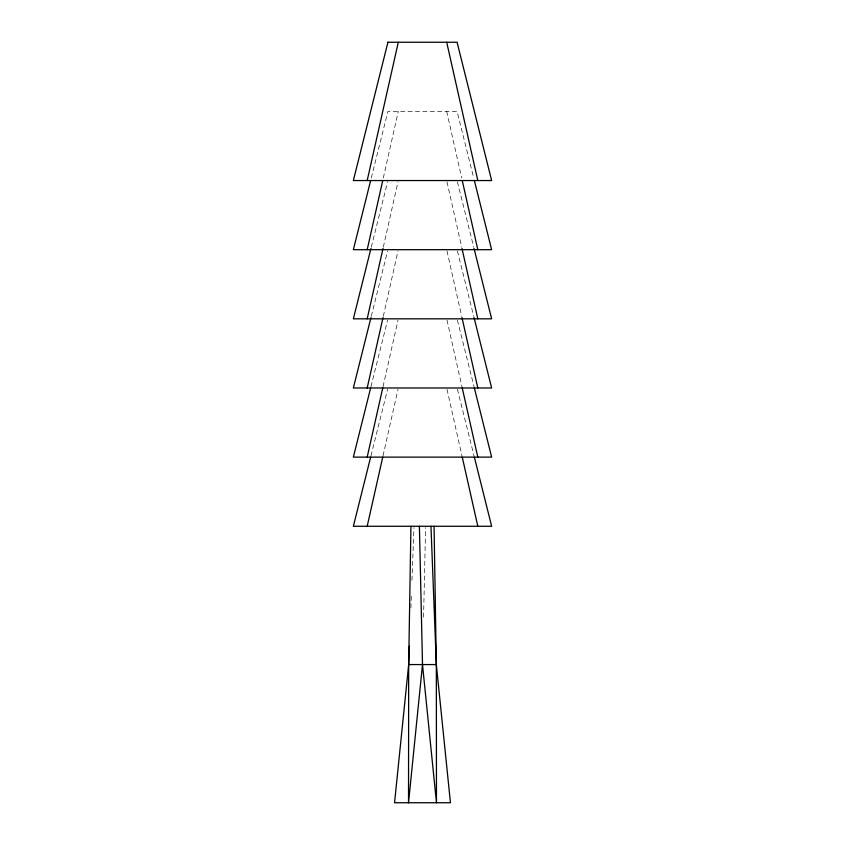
<?xml version="1.0" encoding="UTF-8"?>
<svg xmlns="http://www.w3.org/2000/svg" width="845" height="845" viewBox="0 0 845 845"><rect width="100%" height="100%" fill="white"/><g stroke="black" fill="none" stroke-linecap="round" stroke-linejoin="round"><path stroke-width="0.63" stroke-dasharray="4.22 3.17" d="M423.567 617.146L425.574 527.586M410.871 607.925L411.378 594.753M411.937 580.261L413.976 527.586M383.313 177.978L398.301 111.392M383.313 247.12L398.016 181.823M383.313 316.273L398.016 250.965M383.028 386.693L398.016 320.107M383.028 455.846L398.016 389.26M371.282 177.978L387.929 111.392L457.071 111.392L473.718 177.978M371.282 247.12L387.612 181.823M371.282 316.273L387.612 250.965M370.966 386.693L387.612 320.107M370.966 455.846L387.612 389.26M457.388 181.823L473.718 247.12M457.388 250.965L473.718 316.273M457.388 320.107L474.034 386.693M457.388 389.26L474.034 455.846M446.699 111.392L461.687 177.978M446.984 181.823L461.687 247.12M446.984 250.965L461.687 316.273M446.984 320.107L461.972 386.693M446.984 389.26L461.972 455.846"/><path stroke-width="1.27" d="M410.934 526.266L408.674 664.561L408.526 802.75L422.5 664.561L419.405 526.266M430.971 526.266L436.326 664.561L450.448 802.75L394.552 802.75L408.674 664.561L409.381 646.119M367.184 180.545L398.301 42.25M367.184 249.687L382.743 180.545M367.184 318.829L383.028 248.409M367.184 387.982L383.028 317.551M367.184 457.124L382.743 387.982M367.184 526.266L382.743 457.124M370.638 180.545L353.358 249.687L491.642 249.687L474.362 180.545M370.966 248.409L353.358 318.829L491.642 318.829L474.034 248.409M370.966 317.551L353.358 387.982L491.642 387.982L474.034 317.551M370.638 387.982L353.358 457.124L491.642 457.124L474.362 387.982M370.638 457.124L353.358 526.266L491.642 526.266L474.362 457.124M408.674 664.561L436.326 664.561L436.474 802.75L422.5 664.561M446.699 42.25L477.816 180.545M462.257 180.545L477.816 249.687M461.972 248.409L477.816 318.829M461.972 317.551L477.816 387.982M462.257 387.982L477.816 457.124M462.257 457.124L477.816 526.266M434.066 526.266L436.326 664.561M387.929 42.25L353.358 180.545L491.642 180.545L457.071 42.25L387.929 42.25"/></g></svg>
